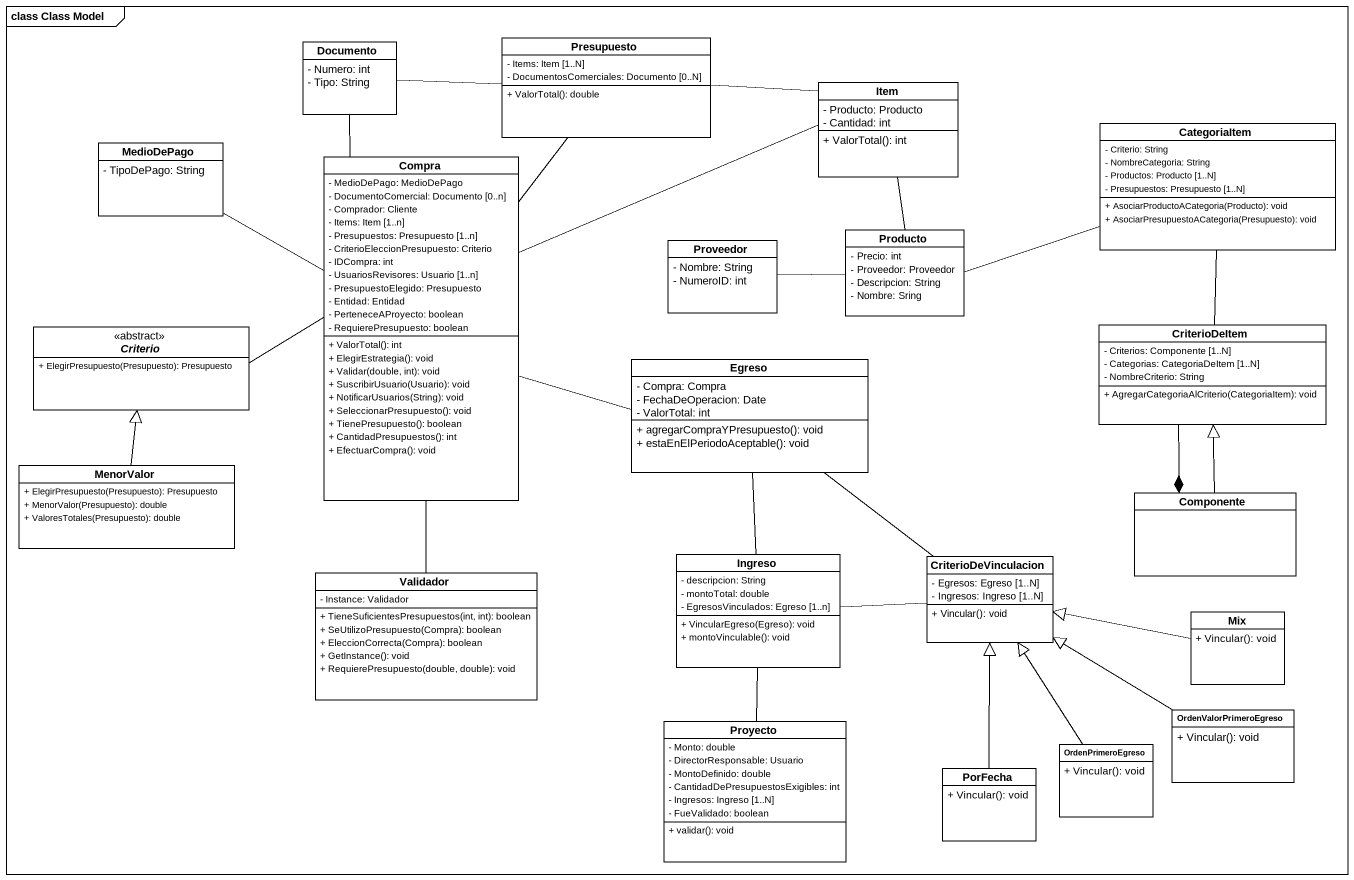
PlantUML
@startuml
mainframe class Class Model
hide circle
hide empty members
skinparam classAttributeIconSize 0
class Documento {
  - Numero: int
  - Tipo: String
}
class Presupuesto {
  - Items: Item [1..N]
  - DocumentosComerciales: Documento [0..N]
  + ValorTotal(): double
}
class Item {
  - Producto: Producto
  - Cantidad: int
  + ValorTotal(): int
}
class MedioDePago {
  - TipoDePago: String
}
class CategoriaItem {
  - Criterio: String
  - NombreCategoria: String
  - Productos: Producto [1..N]
  - Presupuestos: Presupuesto [1..N]
  + AsociarProductoACategoria(Producto): void
  + AsociarPresupuestoACategoria(Presupuesto): void
}
class Compra {
  - MedioDePago: MedioDePago
  - DocumentoComercial: Documento [0..n]
  - Comprador: Cliente
  - Items: Item [1..n]
  - Presupuestos: Presupuesto [1..n]
  - CriterioEleccionPresupuesto: Criterio
  - IDCompra: int
  - UsuariosRevisores: Usuario [1..n]
  - PresupuestoElegido: Presupuesto
  - Entidad: Entidad
  - PerteneceAProyecto: boolean
  - RequierePresupuesto: boolean
  + ValorTotal(): int
  + ElegirEstrategia(): void
  + Validar(double, int): void
  + SuscribirUsuario(Usuario): void
  + NotificarUsuarios(String): void
  + SeleccionarPresupuesto(): void
  + TienePresupuesto(): boolean
  + CantidadPresupuestos(): int
  + EfectuarCompra(): void
}
class Proveedor {
  - Nombre: String
  - NumeroID: int
}
class Producto {
  - Precio: int
  - Proveedor: Proveedor
  - Descripcion: String
  - Nombre: Sring
}
abstract class Criterio <<abstract>> {
  + ElegirPresupuesto(Presupuesto): Presupuesto
}
class CriterioDeItem {
  - Criterios: Componente [1..N]
  - Categorias: CategoriaDeItem [1..N]
  - NombreCriterio: String
  + AgregarCategoriaAlCriterio(CategoriaItem): void
}
class Egreso {
  - Compra: Compra
  - FechaDeOperacion: Date
  - ValorTotal: int
  + agregarCompraYPresupuesto(): void
  + estaEnElPeriodoAceptable(): void
}
class MenorValor {
  + ElegirPresupuesto(Presupuesto): Presupuesto
  + MenorValor(Presupuesto): double
  + ValoresTotales(Presupuesto): double
}
class Componente
class Ingreso {
  - descripcion: String
  - montoTotal: double
  - EgresosVinculados: Egreso [1..n]
  + VincularEgreso(Egreso): void
  + montoVinculable(): void
}
class CriterioDeVinculacion {
  - Egresos: Egreso [1..N]
  - Ingresos: Ingreso [1..N]
  + Vincular(): void
}
class Validador {
  - Instance: Validador
  + TieneSuficientesPresupuestos(int, int): boolean
  + SeUtilizoPresupuesto(Compra): boolean
  + EleccionCorrecta(Compra): boolean
  + GetInstance(): void
  + RequierePresupuesto(double, double): void
}
class Mix {
  + Vincular(): void
}
class OrdenValorPrimeroEgreso {
  + Vincular(): void
}
class Proyecto {
  - Monto: double
  - DirectorResponsable: Usuario
  - MontoDefinido: double
  - CantidadDePresupuestosExigibles: int
  - Ingresos: Ingreso [1..N]
  - FueValidado: boolean
  + validar(): void
}
class OrdenPrimeroEgreso {
  + Vincular(): void
}
class PorFecha {
  + Vincular(): void
}
Documento -right- Presupuesto
Presupuesto -right- Item
Item -- Producto
CategoriaItem -- CriterioDeItem
Compra -up- Documento
Compra -up- Presupuesto
Compra -right- Item
Compra -left- MedioDePago
Compra -right- Egreso
Producto -right- CategoriaItem
Producto -left- Proveedor
Criterio -right- Compra
CriterioDeItem --* Componente
Egreso -- Ingreso
MenorValor -up-|> Criterio
Componente -up-|> CriterioDeItem
Ingreso -right- CriterioDeVinculacion
Ingreso -- Proyecto
CriterioDeVinculacion -up- Egreso
Validador -up- Compra
Mix -left-|> CriterioDeVinculacion
OrdenValorPrimeroEgreso -up-|> CriterioDeVinculacion
OrdenPrimeroEgreso -up-|> CriterioDeVinculacion
PorFecha -up-|> CriterioDeVinculacion
@enduml
